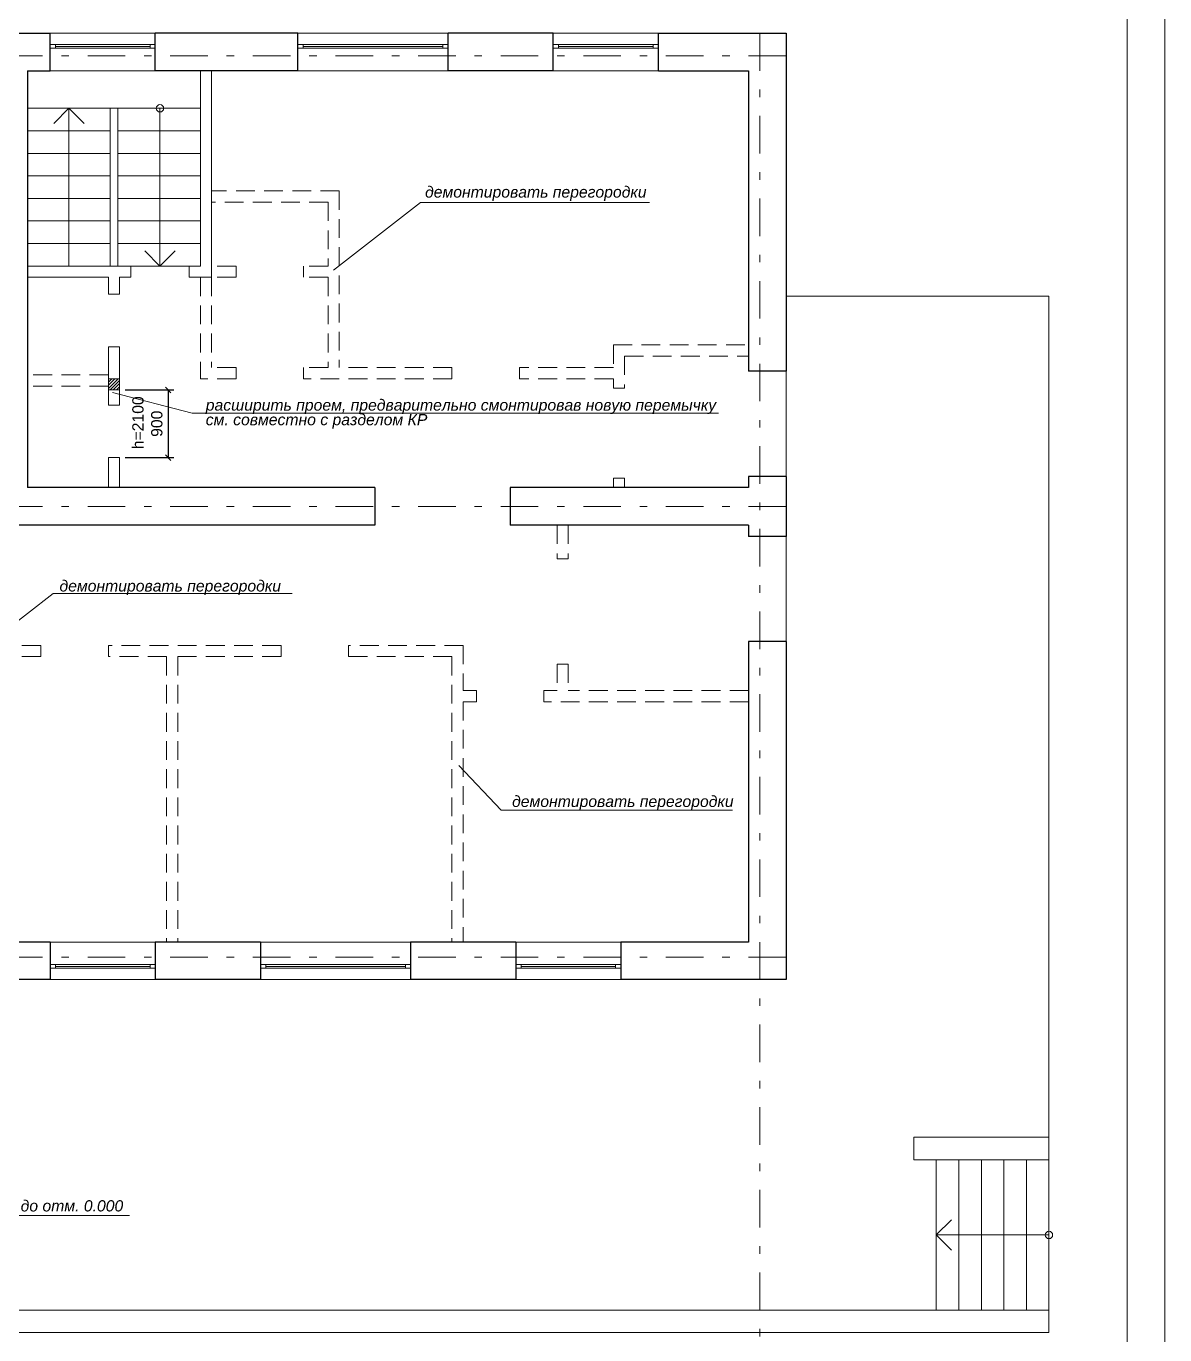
# Model space of a CAD drawing. Header units: metres. Extents: x 315 to 494, y -91 to 12.
# Drawn here: x 389.06 to 404.22, y -69.17 to -51.75 of the extents above; entities that cross this region are included whole.
import ezdxf
from ezdxf.enums import TextEntityAlignment as Align

# ---------------------------------------------------------------- set-up
doc = ezdxf.new("R2010")
doc.units = ezdxf.units.M
doc.header["$MEASUREMENT"] = 0
doc.linetypes.add('( Dashdot )', pattern=[1.001, 0.5, -0.25, 0.001, -0.25])
doc.linetypes.add('( Hidden )', pattern=[0.375, 0.25, -0.125])
doc.layers.add('Level 50', color=7, linetype='Continuous', lineweight=0)
doc.styles.get("Standard").update_dxf_attribs({"font": 'times.ttf'})
doc.styles.add('Style-Arial', font='arial.ttf')
doc.styles.add('Style-Arial IF', font='ariali.ttf')
doc.dimstyles.get("Standard").update_dxf_attribs({"dimtxt": 0.18, "dimasz": 0.18, "dimexe": 0.18, "dimexo": 0.0625, "dimgap": 0.09, "dimtad": 0, "dimtih": 1, "dimtoh": 1, "dimdec": 4, "dimzin": 0, "dimdsep": 46, "dimtxsty": 'Standard', "dimcen": 0.09, "dimadec": 0, "dimazin": 0, "dimtfac": 1, "dimtdec": 4, "dimtofl": 0, "dimtmove": 0, "dimatfit": 3, "dimfxl": 1, "dimtolj": 1, "dimtzin": 0, "dimarcsym": 0})

# ---------------------------------------------------------------- blocks, each defined once
blk = doc.blocks.new('*U47')
at = {"layer": 'Level 50', "color": 7, "linetype": 'Continuous', "lineweight": 0}
blk.add_line((20.513, 14.5), (20.513, -14.5), dxfattribs=at)
at = {"layer": 'Level 50', "color": 7, "linetype": 'Continuous', "lineweight": 13}
blk.add_line((20.013, 14), (20.013, -14), dxfattribs=at)
blk = doc.blocks.new('_Oblique')
at = {"color": 0, "linetype": 'ByBlock', "lineweight": -2}
blk.add_line((0.5, 0.5), (-0.5, -0.5), dxfattribs=at)
blk = doc.blocks.new('*D379')
at = {"color": 0, "linetype": 'Continuous', "lineweight": -2, "transparency": 16777216}
for p, q in [((390.38, -56.59), (391.027, -56.59)), ((390.952, -56.59), (390.952, -57.49)), ((390.38, -57.49), (391.027, -57.49))]:
    blk.add_line(p, q, dxfattribs=at)
at = {"layer": 'Defpoints', "color": 0, "linetype": 'Continuous', "lineweight": 0, "transparency": 16777216}
for p in [(390.305, -56.59), (390.305, -57.49), (390.952, -57.49)]:
    blk.add_point(p, dxfattribs=at)
at = {"color": 0, "linetype": 'Continuous', "lineweight": -2, "transparency": 16777216, "xscale": 0.075, "yscale": 0.075, "zscale": 0.075}
for p, rotation in [((390.952, -56.59), 90), ((390.952, -57.49), 270)]:
    blk.add_blockref('_Oblique', p, dxfattribs=dict(at, rotation=rotation))
at = {"color": 0, "linetype": 'Continuous', "lineweight": 0, "transparency": 16777216, "insert": (390.801, -57.04), "char_height": 0.15, "attachment_point": 5, "rotation": 90, "style": 'Style-Arial'}
blk.add_mtext('\\A1;900', dxfattribs=at)

msp = doc.modelspace()

# ---------------------------------------------------------------- hatches: boundary and pattern name
at = {"linetype": 'Continuous', "lineweight": 0}
h = msp.add_hatch(dxfattribs=at)
h.set_pattern_fill('HATCH', style=0, pattern_type=2)
h.set_pattern_definition([(45, (390.70055, -56.44971), (-0.0212132, 0.0212132), [])])
h.paths.add_polyline_path([(390.15524522, -56.59026234), (390.30524522, -56.59026234), (390.30524522, -56.44026234), (390.15524522, -56.44026234), (390.15524522, -56.54026234)])

# ---------------------------------------------------------------- linework, layer by layer
at = {"color": 7, "linetype": 'Continuous', "lineweight": 30}
for p, q in [((388.23024522, -51.84026234), (389.38024522, -51.84026234)), ((397.48024522, -51.84026234), (399.18024522, -51.84026234)), ((389.08024522, -52.34026234), (389.38024522, -52.34026234)), ((397.48024522, -52.34026234), (398.68024522, -52.34026234)), ((393.70524522, -57.89026234), (393.70524522, -58.39026234)), ((399.18024522, -59.94026234), (399.18024522, -64.44026234))]:
    msp.add_line(p, q, dxfattribs=at)
at = {"lineweight": 30}
for p, q in [((389.38024522, -52.34026234), (389.38024522, -51.84026234)), ((390.78024522, -52.34026234), (390.78024522, -51.84026234)), ((392.68024522, -51.84026234), (390.78024522, -51.84026234)), ((392.68024522, -52.34026234), (392.68024522, -51.84026234)), ((394.68024522, -52.34026234), (394.68024522, -51.84026234)), ((396.08024522, -51.84026234), (394.68024522, -51.84026234)), ((396.08024522, -52.34026234), (396.08024522, -51.84026234)), ((397.48024522, -52.34026234), (397.48024522, -51.84026234)), ((399.18024522, -51.84026234), (399.18024522, -56.34026234)), ((389.08024522, -52.34026234), (389.08024522, -57.89026234)), ((392.68024522, -52.34026234), (390.78024522, -52.34026234)), ((396.08024522, -52.34026234), (394.68024522, -52.34026234)), ((398.68024522, -52.34026234), (398.68024522, -56.34026234)), ((399.18024522, -56.34026234), (398.68024522, -56.34026234)), ((399.18024522, -57.74026234), (398.68024522, -57.74026234)), ((398.68024522, -57.74026234), (398.68024522, -57.89026234)), ((399.18024522, -57.74026234), (399.18024522, -58.54026234)), ((393.70524522, -57.89026234), (389.08024522, -57.89026234)), ((398.68024522, -57.89026234), (395.50524522, -57.89026234)), ((395.50524522, -57.89026234), (395.50524522, -58.39026234)), ((393.70524522, -58.39026234), (382.78024522, -58.39026234)), ((398.68024522, -58.39026234), (395.50524522, -58.39026234)), ((398.68024522, -58.39026234), (398.68024522, -58.54026234)), ((399.18024522, -58.54026234), (398.68024522, -58.54026234)), ((399.18024522, -59.94026234), (398.68024522, -59.94026234)), ((398.68024522, -59.94026234), (398.68024522, -63.94026234)), ((389.38024522, -63.94026234), (386.38024522, -63.94026234)), ((389.38024522, -63.94026234), (389.38024522, -64.44026234)), ((390.78024522, -63.94026234), (390.78024522, -64.44026234)), ((392.18024522, -63.94026234), (390.78024522, -63.94026234)), ((392.18024522, -63.94026234), (392.18024522, -64.44026234)), ((394.18024522, -63.94026234), (394.18024522, -64.44026234)), ((395.58024522, -63.94026234), (394.18024522, -63.94026234)), ((395.58024522, -63.94026234), (395.58024522, -64.44026234)), ((398.68024522, -63.94026234), (396.98024522, -63.94026234)), ((396.98024522, -63.94026234), (396.98024522, -64.44026234)), ((389.38024522, -64.44026234), (387.88024522, -64.44026234)), ((392.18024522, -64.44026234), (390.78024522, -64.44026234)), ((395.58024522, -64.44026234), (394.18024522, -64.44026234)), ((399.18024522, -64.44026234), (396.98024522, -64.44026234))]:
    msp.add_line(p, q, dxfattribs=at)
at = {"color": 1, "linetype": '( Dashdot )', "lineweight": 0}
for p, q in [((398.83024522, -51.84026234), (398.83024522, -70.09831554)), ((399.18024522, -52.14026234), (365.89191175, -52.14026234)), ((399.18024522, -58.14026234), (365.89191175, -58.14026234)), ((399.18024522, -64.14026234), (365.89191175, -64.14026234))]:
    msp.add_line(p, q, dxfattribs=at)
at = {"color": 7, "linetype": 'Continuous', "lineweight": 0}
for p, q in [((390.71024522, -52.01526234), (389.45024522, -52.01526234)), ((394.61024522, -52.01526234), (392.75024522, -52.01526234)), ((397.41024522, -52.01526234), (396.15024522, -52.01526234)), ((389.08024522, -53.14026234), (390.18024522, -53.14026234)), ((390.28024522, -53.14026234), (391.38024522, -53.14026234)), ((389.08024522, -53.44026234), (390.18024522, -53.44026234)), ((390.28024522, -53.44026234), (391.38024522, -53.44026234)), ((389.08024522, -53.74026234), (390.18024522, -53.74026234)), ((390.28024522, -53.74026234), (391.38024522, -53.74026234)), ((389.08024522, -54.04026234), (390.18024522, -54.04026234)), ((390.28024522, -54.04026234), (391.38024522, -54.04026234)), ((389.08024522, -54.34026234), (390.18024522, -54.34026234)), ((390.28024522, -54.34026234), (391.38024522, -54.34026234)), ((389.08024522, -54.64026234), (390.18024522, -54.64026234)), ((390.28024522, -54.64026234), (391.38024522, -54.64026234)), ((389.08024522, -54.94026234), (390.18024522, -54.94026234)), ((390.15524522, -56.44026234), (390.30524522, -56.44026234)), ((399.18024522, -57.74026234), (399.18024522, -56.34026234)), ((399.18024522, -58.54026234), (399.18024522, -59.94026234)), ((390.71024522, -64.26526234), (389.45024522, -64.26526234)), ((394.11024522, -64.26526234), (392.25024522, -64.26526234)), ((396.91024522, -64.26526234), (395.65024522, -64.26526234)), ((401.38233413, -67.63817343), (401.18024522, -67.84026234)), ((401.18024522, -67.84026234), (402.68024522, -67.84026234)), ((401.38233413, -68.04235126), (401.18024522, -67.84026234))]:
    msp.add_line(p, q, dxfattribs=at)
at = {"lineweight": 13}
for p, q in [((391.38024522, -52.34026234), (391.38024522, -54.94026234)), ((391.53024522, -52.34026234), (391.53024522, -55.09026234)), ((390.28024522, -52.84026234), (390.28024522, -54.94026234)), ((390.45524522, -54.94026234), (390.45524522, -55.09026234)), ((390.45524522, -54.94026234), (391.23024522, -54.94026234)), ((391.23024522, -54.94026234), (391.23024522, -55.09026234)), ((391.38024522, -54.94026234), (391.23024522, -54.94026234)), ((390.15524522, -55.09026234), (390.15524522, -55.31526234)), ((390.30524522, -55.09026234), (390.45524522, -55.09026234)), ((390.30524522, -55.09026234), (390.30524522, -55.31526234)), ((391.23024522, -55.09026234), (391.53024522, -55.09026234)), ((390.15524522, -55.31526234), (390.30524522, -55.31526234)), ((390.15524522, -56.01526234), (390.30524522, -56.01526234)), ((390.15524522, -56.01526234), (390.15524522, -56.59026234)), ((390.30524522, -56.01526234), (390.30524522, -56.59026234)), ((390.15524522, -56.79026234), (390.30524522, -56.79026234)), ((390.15524522, -57.49026234), (390.30524522, -57.49026234)), ((390.15524522, -57.49026234), (390.15524522, -57.89026234)), ((390.30524522, -57.49026234), (390.30524522, -57.89026234))]:
    msp.add_line(p, q, dxfattribs=at)
at = {"color": 7, "linetype": 'Continuous', "lineweight": 13}
for p, q in [((389.08024522, -52.84026234), (391.38024522, -52.84026234)), ((389.4281563, -53.04235126), (389.63024522, -52.84026234)), ((389.63024522, -54.94026234), (389.63024522, -52.84026234)), ((389.83233413, -53.04235126), (389.63024522, -52.84026234)), ((390.18024522, -52.84026234), (390.18024522, -54.94026234)), ((390.84274522, -54.94026234), (390.84274522, -52.84026234)), ((390.6406563, -54.73817343), (390.84274522, -54.94026234)), ((391.04483413, -54.73817343), (390.84274522, -54.94026234)), ((390.30524522, -54.94026234), (389.08024522, -54.94026234)), ((390.30524522, -54.94026234), (390.45524522, -54.94026234)), ((390.15524522, -55.09026234), (389.08024522, -55.09026234)), ((390.15524522, -56.59026234), (390.30524522, -56.59026234))]:
    msp.add_line(p, q, dxfattribs=at)
at = {"color": 5, "linetype": '( Hidden )', "lineweight": 13}
for p, q in [((393.23024522, -53.94026234), (391.53024522, -53.94026234)), ((393.23024522, -53.94026234), (393.23024522, -56.29026234)), ((393.08024522, -54.09026234), (391.53024522, -54.09026234)), ((393.08024522, -54.09026234), (393.08024522, -54.94026234)), ((391.85524522, -54.94026234), (391.53024522, -54.94026234)), ((391.85524522, -54.94026234), (391.85524522, -55.09026234)), ((393.08024522, -54.94026234), (392.75524522, -54.94026234)), ((392.75524522, -54.94026234), (392.75524522, -55.09026234)), ((391.38024522, -55.09026234), (391.38024522, -56.44026234)), ((391.53024522, -55.09026234), (391.53024522, -56.29026234)), ((391.85524522, -55.09026234), (391.53024522, -55.09026234)), ((393.08024522, -55.09026234), (392.75524522, -55.09026234)), ((393.08024522, -55.09026234), (393.08024522, -56.29026234)), ((396.88024522, -55.99026234), (398.68024522, -55.99026234)), ((396.88024522, -55.99026234), (396.88024522, -56.29026234)), ((397.03024522, -56.14026234), (397.03024522, -56.56526234)), ((397.03024522, -56.14026234), (398.68024522, -56.14026234)), ((390.15524522, -56.39026234), (389.08024522, -56.39026234)), ((391.85524522, -56.44026234), (391.38024522, -56.44026234)), ((391.85524522, -56.29026234), (391.53024522, -56.29026234)), ((391.85524522, -56.29026234), (391.85524522, -56.44026234)), ((393.08024522, -56.29026234), (392.75524522, -56.29026234)), ((392.75524522, -56.29026234), (392.75524522, -56.44026234)), ((394.73024522, -56.44026234), (392.75524522, -56.44026234)), ((394.73024522, -56.29026234), (393.23024522, -56.29026234)), ((394.73024522, -56.29026234), (394.73024522, -56.44026234)), ((396.88024522, -56.29026234), (395.63024522, -56.29026234)), ((395.63024522, -56.29026234), (395.63024522, -56.44026234)), ((396.88024522, -56.44026234), (395.63024522, -56.44026234)), ((396.88024522, -56.44026234), (396.88024522, -56.56526234)), ((390.15524522, -56.54026234), (389.08024522, -56.54026234)), ((390.15524522, -56.59026234), (390.15524522, -56.79026234)), ((390.30524522, -56.59026234), (390.30524522, -56.79026234)), ((396.88024522, -56.56526234), (397.03024522, -56.56526234)), ((390.15524522, -56.79026234), (390.30524522, -56.79026234)), ((396.88024522, -57.76526234), (397.03024522, -57.76526234)), ((396.88024522, -57.76526234), (396.88024522, -57.89026234)), ((397.03024522, -57.76526234), (397.03024522, -57.89026234)), ((396.13024522, -58.39026234), (396.13024522, -58.84026234)), ((396.28024522, -58.39026234), (396.28024522, -58.84026234)), ((396.28024522, -58.84026234), (396.13024522, -58.84026234)), ((389.25524522, -59.99026234), (386.38024522, -59.99026234)), ((389.25524522, -59.99026234), (389.25524522, -60.14026234)), ((390.15524522, -59.99026234), (390.15524522, -60.14026234)), ((392.45524522, -59.99026234), (390.15524522, -59.99026234)), ((392.45524522, -59.99026234), (392.45524522, -60.14026234)), ((394.88024522, -59.99026234), (393.35524522, -59.99026234)), ((393.35524522, -59.99026234), (393.35524522, -60.14026234)), ((394.88024522, -59.99026234), (394.88024522, -60.59026234)), ((389.25524522, -60.14026234), (386.38024522, -60.14026234)), ((390.93024522, -60.14026234), (390.15524522, -60.14026234)), ((390.93024522, -60.14026234), (390.93024522, -63.94026234)), ((391.08024522, -60.14026234), (391.08024522, -63.94026234)), ((392.45524522, -60.14026234), (391.08024522, -60.14026234)), ((394.73024522, -60.14026234), (393.35524522, -60.14026234)), ((394.73024522, -60.14026234), (394.73024522, -63.94026234)), ((396.28024522, -60.24026234), (396.13024522, -60.24026234)), ((396.13024522, -60.24026234), (396.13024522, -60.59026234)), ((396.28024522, -60.24026234), (396.28024522, -60.59026234)), ((395.05524522, -60.59026234), (394.88024522, -60.59026234)), ((395.05524522, -60.59026234), (395.05524522, -60.74026234)), ((396.13024522, -60.59026234), (395.95524522, -60.59026234)), ((395.95524522, -60.59026234), (395.95524522, -60.74026234)), ((398.68024522, -60.59026234), (396.28024522, -60.59026234)), ((394.88024522, -60.74026234), (394.88024522, -63.94026234)), ((395.05524522, -60.74026234), (394.88024522, -60.74026234)), ((398.68024522, -60.74026234), (395.95524522, -60.74026234))]:
    msp.add_line(p, q, dxfattribs=at)
at = {"lineweight": 0}
for p, q in [((399.18024522, -55.34026234), (402.68024522, -55.34026234)), ((402.68024522, -55.34026234), (402.68024522, -69.14026234)), ((400.88024522, -66.54026234), (402.68024522, -66.54026234)), ((400.88024522, -66.54026234), (400.88024522, -66.84026234)), ((400.88024522, -66.84026234), (402.68024522, -66.84026234)), ((401.18024522, -66.84026234), (401.18024522, -68.84026234)), ((401.48024522, -66.84026234), (401.48024522, -68.84026234)), ((401.78024522, -66.84026234), (401.78024522, -68.84026234)), ((402.08024522, -66.84026234), (402.08024522, -68.84026234)), ((402.38024522, -66.84026234), (402.38024522, -68.84026234)), ((366.70769301, -68.84026234), (402.68024522, -68.84026234)), ((366.70769301, -69.14026234), (402.68024522, -69.14026234))]:
    msp.add_line(p, q, dxfattribs=at)
at = {"color": 5, "linetype": 'Continuous', "lineweight": 0}
msp.add_line((383.52530253, -67.58129727), (390.4360874, -67.58129727), dxfattribs=at)
at = {"color": 7, "linetype": 'Continuous', "lineweight": 0, "flags": 128}
for points in [[(390.78024522, -52.34026234), (389.38024522, -52.34026234), (389.38024522, -51.84026234), (390.78024522, -51.84026234), (390.78024522, -52.34026234)], [(394.68024522, -52.34026234), (392.68024522, -52.34026234), (392.68024522, -51.84026234), (394.68024522, -51.84026234), (394.68024522, -52.34026234)], [(397.48024522, -52.34026234), (396.08024522, -52.34026234), (396.08024522, -51.84026234), (397.48024522, -51.84026234), (397.48024522, -52.34026234)], [(390.78024522, -52.04026234), (389.38024522, -52.04026234), (389.38024522, -51.99026234), (390.78024522, -51.99026234), (390.78024522, -52.04026234)], [(394.68024522, -52.04026234), (392.68024522, -52.04026234), (392.68024522, -51.99026234), (394.68024522, -51.99026234), (394.68024522, -52.04026234)], [(397.48024522, -52.04026234), (396.08024522, -52.04026234), (396.08024522, -51.99026234), (397.48024522, -51.99026234), (397.48024522, -52.04026234)], [(390.15524522, -56.59026234), (390.30524522, -56.59026234), (390.30524522, -56.44026234), (390.15524522, -56.44026234), (390.15524522, -56.54026234), (390.15524522, -56.59026234)], [(390.78024522, -63.94026234), (389.38024522, -63.94026234), (389.38024522, -64.44026234), (390.78024522, -64.44026234), (390.78024522, -63.94026234)], [(394.18024522, -63.94026234), (392.18024522, -63.94026234), (392.18024522, -64.44026234), (394.18024522, -64.44026234), (394.18024522, -63.94026234)], [(396.98024522, -63.94026234), (395.58024522, -63.94026234), (395.58024522, -64.44026234), (396.98024522, -64.44026234), (396.98024522, -63.94026234)], [(390.78024522, -64.24026234), (389.38024522, -64.24026234), (389.38024522, -64.29026234), (390.78024522, -64.29026234), (390.78024522, -64.24026234)], [(394.18024522, -64.24026234), (392.18024522, -64.24026234), (392.18024522, -64.29026234), (394.18024522, -64.29026234), (394.18024522, -64.24026234)], [(396.98024522, -64.24026234), (395.58024522, -64.24026234), (395.58024522, -64.29026234), (396.98024522, -64.29026234), (396.98024522, -64.24026234)]]:
    msp.add_lwpolyline(points, close=True, dxfattribs=at)
at = {"color": 7, "linetype": 'Continuous', "lineweight": 13, "flags": 128}
for points in [[(389.45024522, -52.04026234), (389.38024522, -52.04026234), (389.38024522, -51.99026234), (389.45024522, -51.99026234), (389.45024522, -52.04026234)], [(390.78024522, -52.04026234), (390.71024522, -52.04026234), (390.71024522, -51.99026234), (390.78024522, -51.99026234), (390.78024522, -52.04026234)], [(392.75024522, -52.04026234), (392.68024522, -52.04026234), (392.68024522, -51.99026234), (392.75024522, -51.99026234), (392.75024522, -52.04026234)], [(394.68024522, -52.04026234), (394.61024522, -52.04026234), (394.61024522, -51.99026234), (394.68024522, -51.99026234), (394.68024522, -52.04026234)], [(396.15024522, -52.04026234), (396.08024522, -52.04026234), (396.08024522, -51.99026234), (396.15024522, -51.99026234), (396.15024522, -52.04026234)], [(397.48024522, -52.04026234), (397.41024522, -52.04026234), (397.41024522, -51.99026234), (397.48024522, -51.99026234), (397.48024522, -52.04026234)], [(389.45024522, -64.24026234), (389.38024522, -64.24026234), (389.38024522, -64.29026234), (389.45024522, -64.29026234), (389.45024522, -64.24026234)], [(390.78024522, -64.24026234), (390.71024522, -64.24026234), (390.71024522, -64.29026234), (390.78024522, -64.29026234), (390.78024522, -64.24026234)], [(392.25024522, -64.24026234), (392.18024522, -64.24026234), (392.18024522, -64.29026234), (392.25024522, -64.29026234), (392.25024522, -64.24026234)], [(394.18024522, -64.24026234), (394.11024522, -64.24026234), (394.11024522, -64.29026234), (394.18024522, -64.29026234), (394.18024522, -64.24026234)], [(395.65024522, -64.24026234), (395.58024522, -64.24026234), (395.58024522, -64.29026234), (395.65024522, -64.29026234), (395.65024522, -64.24026234)], [(396.98024522, -64.24026234), (396.91024522, -64.24026234), (396.91024522, -64.29026234), (396.98024522, -64.29026234), (396.98024522, -64.24026234)]]:
    msp.add_lwpolyline(points, close=True, dxfattribs=at)
at = {"color": 5, "linetype": 'Continuous', "lineweight": 0, "flags": 128}
for points in [[(397.36126912, -54.09303964), (394.31073031, -54.09303964), (393.15493611, -54.99389892)], [(398.2779612, -56.89853991), (391.27332726, -56.89853991), (390.21227028, -56.6247261)], [(392.60190753, -59.30142865), (389.4187366, -59.30142865), (388.39083766, -60.0979779)], [(398.46599404, -62.18617858), (395.38703406, -62.18617858), (394.82157122, -61.58876664)]]:
    msp.add_lwpolyline(points, dxfattribs=at)
at = {"color": 7, "linetype": 'Continuous', "lineweight": 13}
msp.add_circle((390.84274522, -52.84026234), 0.04900933, dxfattribs=at)
at = {"color": 7, "linetype": 'Continuous', "lineweight": 0}
msp.add_circle((402.68024522, -67.84026234), 0.04900933, dxfattribs=at)

# ---------------------------------------------------------------- block references
at = {"layer": 'Level 50', "color": 7, "linetype": 'Continuous', "lineweight": 13}
msp.add_blockref('*U47', (383.71016607, -64.95302044), dxfattribs=at)

# ---------------------------------------------------------------- texts
at = {"color": 5, "linetype": 'Continuous', "lineweight": 0, "style": 'Style-Arial IF'}
for s, p in [('демонтировать перегородки', (394.37208747, -53.87873489)), ('демонтировать перегородки', (389.50474024, -59.12327558)), ('демонтировать перегородки', (395.53106426, -61.99239382)), ('демонтировать участок подоконного пространства до отм. 0.000', (383.55964477, -67.37727043))]:
    msp.add_text(s, height=0.15, dxfattribs=at).set_placement(p, align=Align.TOP_LEFT)
at = {"color": 5, "linetype": 'Continuous', "lineweight": 0, "style": 'Style-Arial'}
msp.add_text('h=2100', height=0.15, rotation=90, dxfattribs=at).set_placement((390.47404939, -57.37940352), align=Align.TOP_LEFT)
at = {"color": 5, "linetype": 'Continuous', "lineweight": 0, "insert": (391.45250255, -56.71535035), "char_height": 0.15, "attachment_point": 1, "line_spacing_factor": 0.776524, "style": 'Style-Arial IF'}
msp.add_mtext('расширить проем, предварительно смонтировав новую перемычку\\Pсм. совместно с разделом КР', dxfattribs=at)

# ---------------------------------------------------------------- dimensions: what is measured, and where the dimension line sits
at = {"color": 5, "linetype": 'Continuous', "lineweight": 0}
dim = msp.add_linear_dim(base=(390.95231115, -57.49026234), p1=(390.30524522, -56.59026234), p2=(390.30524522, -57.49026234), angle=270, dimstyle='Standard', override={"dimtxt": 0.15, "dimasz": 0.075, "dimexe": 0.075, "dimexo": 0.075, "dimgap": 0.075, "dimtad": 1, "dimtih": 0, "dimtoh": 0, "dimlfac": 1000, "dimzin": 11, "dimtxsty": 'Style-Arial', "dimblk": 'Oblique', "dimfrac": 2, "dimtzin": 11}, dxfattribs=at)
dim.commit()
dim.dimension.update_dxf_attribs({"geometry": '*D379', "text_midpoint": (390.80072521, -57.04026234)})

doc.saveas('drawing.dxf')
